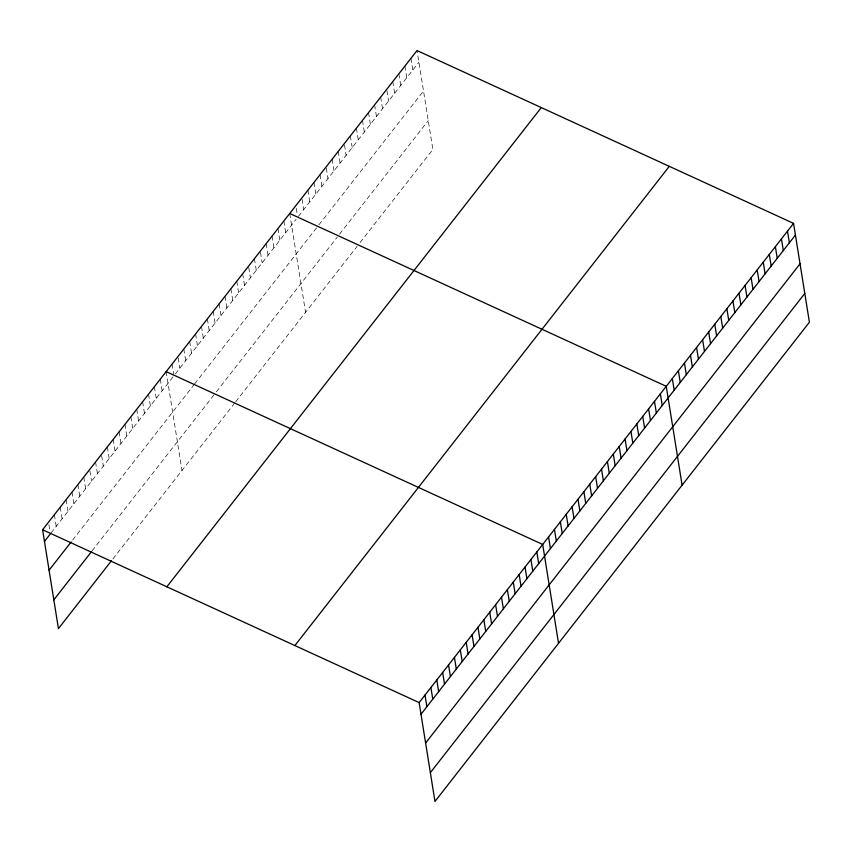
<?xml version="1.0" encoding="UTF-8"?>
<svg xmlns="http://www.w3.org/2000/svg" width="852" height="852" viewBox="0 0 852 852"><rect width="100%" height="100%" fill="white"/><g stroke="black" fill="none" stroke-linecap="round" stroke-linejoin="round"><path stroke-width="0.64" stroke-dasharray="4.26 3.19" d="M51.088 532.958L173.18 376.701M175.384 373.868L296.145 219.326M298.413 216.419L418.896 62.207M72.612 540.083L193.968 384.763M194.703 383.826L318.179 225.791M318.936 224.821L423.508 90.983M92.069 550.903L215.631 392.761M216.365 391.824L337.328 237.016M339.597 234.108L428.258 120.633M112.858 558.976L234.95 402.708M235.685 401.771L357.094 246.398M360.119 242.522L432.869 149.409L417.033 50.556M410.973 58.309L412.837 69.971M404.902 66.073L406.777 77.724M398.842 73.826L400.717 85.488M392.783 81.59L394.646 93.241M386.925 90.642L388.587 101.005M380.663 97.107L382.527 108.768M374.592 104.86L376.467 116.522M368.533 112.624L370.407 124.285M362.473 120.377L364.337 132.039M356.413 128.141L358.277 139.803M350.342 135.894L352.217 147.556M344.496 144.946L346.157 155.32M338.223 151.411L340.086 163.073M332.163 159.175L334.027 170.837M326.305 168.227L327.967 178.59M320.032 174.692L321.907 186.354M313.973 182.445L315.836 194.107M307.913 190.209L309.777 201.871M302.055 199.261L303.717 209.624M296.198 208.314L297.242 214.789M289.723 213.479L305.559 312.343M283.844 221.019L285.708 232.671M277.954 228.549L279.829 240.2M272.076 236.079L273.939 247.74M266.186 243.608L268.06 255.27M260.51 252.437L262.171 262.799M254.418 258.667L256.292 270.329M248.741 267.496L250.403 277.858M242.65 273.726L244.524 285.388M236.771 281.256L238.635 292.918M230.881 288.785L232.756 300.447M225.003 296.315L226.866 307.977M219.113 303.855L220.987 315.506M213.234 311.385L215.098 323.036M207.345 318.914L209.219 330.576M201.466 326.444L203.33 338.106M195.587 333.973L197.451 345.635M189.698 341.503L191.562 353.165M183.819 349.032L185.683 360.694M178.143 357.861L179.793 368.224M172.051 364.092L173.701 374.454M166.161 371.621L181.998 470.485M160.282 379.151L162.146 390.812M154.393 386.691L156.267 398.342M148.514 394.22L150.378 405.882M142.625 401.75L144.499 413.412M136.746 409.279L138.61 420.941M130.857 416.809L132.731 428.471M124.978 424.339L126.841 436M119.088 431.868L120.963 443.53M113.209 439.398L115.073 451.059M107.32 446.927L109.194 458.589M101.644 455.756L103.305 466.119M95.552 461.986L97.426 473.648M89.875 470.815L91.537 481.178M83.784 477.056L85.658 488.718M77.905 484.586L79.769 496.247M72.015 492.115L73.89 503.777M66.136 499.645L68 511.306M60.247 507.174L62.121 518.836M54.368 514.704L56.232 526.366M48.894 524.832L49.938 531.307"/><path stroke-width="1.28" d="M111.388 560.85L58.437 628.627L42.6 529.763L417.033 50.556L793.563 223.373L809.4 322.237L434.967 801.444L419.131 702.591L793.563 223.373M44.464 541.425L50.353 533.895M49.075 570.201L71.142 541.968M53.825 599.851L91.334 551.84M166.854 586.794L541.286 107.586M294.877 645.56L669.31 166.342M421.005 714.242L795.427 235.035M425.606 743.019L800.039 263.811M430.356 772.668L804.789 293.461M289.723 213.479L666.253 386.307L682.09 485.171M166.161 371.621L542.692 544.449L558.529 643.313M42.6 529.763L419.131 702.591M787.504 231.126L789.367 242.788M781.444 238.89L783.308 250.552M775.373 246.643L777.248 258.305M769.313 254.407L771.188 266.069M763.254 262.16L765.117 273.822M757.194 269.924L759.057 281.586M751.134 277.677L752.998 289.339M745.063 285.441L746.938 297.103M739.003 293.195L740.867 304.856M732.944 300.958L734.807 312.62M726.884 308.722L728.748 320.373M720.813 316.475L722.688 328.137M714.753 324.239L716.628 335.89M708.694 331.992L710.557 343.654M702.634 339.756L704.497 351.407M696.574 347.51L698.438 359.171M690.503 355.273L692.378 366.924M684.444 363.027L686.307 374.688M678.384 370.79L680.247 382.452M672.324 378.544L674.188 390.205M660.375 393.837L662.238 405.499M654.485 401.367L656.359 413.028M648.606 408.896L650.47 420.558M642.727 416.426L644.591 428.087M636.838 423.955L638.702 435.617M630.959 431.485L632.823 443.147M625.07 439.014L626.934 450.676M619.191 446.544L621.055 458.206M613.302 454.084L615.165 465.735M607.423 461.614L609.287 473.265M601.533 469.143L603.397 480.805M595.654 476.673L597.518 488.334M589.765 484.202L591.639 495.864M583.886 491.732L585.75 503.394M577.997 499.261L579.871 510.923M572.118 506.791L573.982 518.453M566.229 514.32L568.103 525.982M560.35 521.85L562.213 533.512M554.46 529.38L556.335 541.041M548.582 536.92L550.445 548.571M536.813 551.979L538.677 563.641M530.924 559.508L532.798 571.17M525.045 567.038L526.909 578.7M519.156 574.567L521.03 586.229M513.277 582.097L515.14 593.759M507.387 589.627L509.262 601.288M501.508 597.156L503.372 608.818M495.619 604.686L497.493 616.347M489.74 612.215L491.604 623.877M483.851 619.755L485.725 631.407M477.972 627.285L479.836 638.936M472.093 634.815L473.957 646.476M466.204 642.344L468.067 654.006M460.325 649.874L462.189 661.535M454.435 657.403L456.299 669.065M448.557 664.933L450.42 676.594M442.667 672.462L444.531 684.124M436.788 679.992L438.652 691.654M430.899 687.521L432.773 699.183M425.02 695.051L426.884 706.713"/></g></svg>
